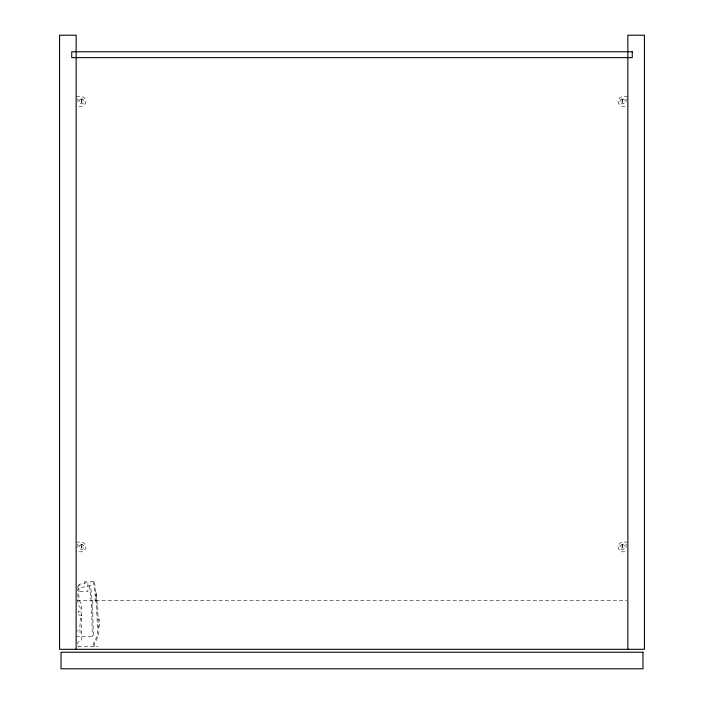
<?xml version="1.0" encoding="UTF-8"?>
<svg xmlns="http://www.w3.org/2000/svg" width="704" height="704" viewBox="0 0 704 704"><rect width="100%" height="100%" fill="white"/><g stroke="black" fill="none" stroke-linecap="round" stroke-linejoin="round"><path stroke-width="0.53" stroke-dasharray="3.52 2.64" d="M84.322 583.264L84.797 581.777L85.703 581.293L87.886 582.498L87.886 591.43L78.118 591.43L77.15 590.753M76.938 587.356L80.388 584.1M76.138 96.606L81.62 96.606A4.919 4.919 0 0 1 81.62 106.357L76.138 106.357M627.862 96.606L622.38 96.606A4.919 4.919 0 0 0 622.38 106.357L627.862 106.357M77.361 99.088L77.968 99.088L77.968 103.884L77.361 103.884M626.639 99.088L626.032 99.088L626.032 103.884L626.639 103.884M76.138 542.08L81.62 542.08A4.919 4.919 0 0 1 81.62 551.83L76.138 551.83M627.862 542.08L622.38 542.08A4.919 4.919 0 0 0 622.38 551.83L627.862 551.83M77.361 544.553L77.968 544.553L77.968 549.349L77.361 549.349M626.639 544.553L626.032 544.553L626.032 549.349L626.639 549.349M95.894 593.138L96.668 593.138L96.862 600.89M77.238 600.565L626.762 600.565M95.946 600.89L95.11 600.89L95.11 594.449M91.608 605.836L92.646 605.836M96.51 605.836L97.478 605.836M91.846 612.489L92.884 612.489M96.8 612.489L97.891 612.489M98.058 619.564L99.642 619.564L99.642 626.296L98.226 626.296M75.962 636.337L93.333 636.337L92.629 605.264L90.499 585.578L77.924 588.254L77.924 604.138L80.318 607.966L80.318 611.213L78.241 611.213L78.241 615.058L81.365 615.058L81.365 618.42L80.318 618.42L79.79 629.596L80.318 632.491L78.628 632.491L78.628 631.233L76.903 630.696M78.038 646.457L98.014 646.457M93.394 581.328L96.474 604.938L97.504 628.707L97.504 635.413L93.438 643.588L93.438 646.457M89.487 585.79L91.59 605.37L92.294 636.337M622.679 99.088L622.679 103.884M622.679 544.553L622.679 549.349M622.072 99.088L622.072 103.884M622.072 544.553L622.072 549.349M94.486 646.457L94.486 643.799L98.454 635.809L97.794 608.37L94.398 581.108L78.918 584.408L78.918 600.019L81.523 604.182L81.523 640.605L77.818 642.198L77.818 646.342L78.751 646.457M81.928 99.088L81.928 103.884M81.928 544.553L81.928 549.349M81.321 99.088L81.321 103.884M81.321 544.553L81.321 549.349M81.62 99.044L80.995 99.132A2.438 2.438 0 0 0 80.995 103.84L82.254 103.84A2.438 2.438 0 0 0 82.254 99.132L81.62 99.044M622.38 99.044L621.746 99.132A2.438 2.438 0 0 0 621.746 103.84L623.005 103.84A2.438 2.438 0 0 0 623.005 99.132L622.38 99.044M81.62 544.518L80.995 544.597A2.438 2.438 0 0 0 80.995 549.305L82.254 549.305A2.438 2.438 0 0 0 82.254 544.597L81.62 544.518M622.38 544.518L621.746 544.597A2.438 2.438 0 0 0 621.746 549.305L623.005 549.305A2.438 2.438 0 0 0 623.005 544.597L622.38 544.518"/><path stroke-width="1.06" d="M627.862 649.308L627.862 35.2L644.433 35.2L644.433 649.308L59.567 649.308L59.567 35.2L76.138 35.2L76.138 649.308M632.245 51.77L71.755 51.77L71.755 57.622L632.245 57.622L632.245 51.77M642.972 652.23L61.028 652.23L61.028 668.8L642.972 668.8L642.972 652.23"/></g></svg>
